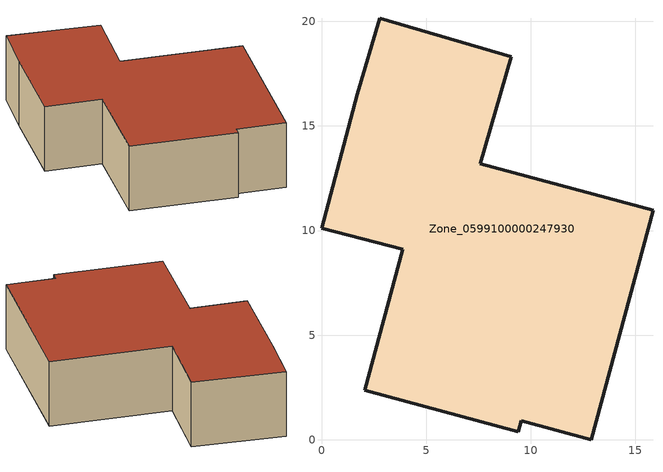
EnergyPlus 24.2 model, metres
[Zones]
Zone_0599100000247930
 floor ground (C_G): 15.85,10.96 12.89,0 9.54,0.9 9.4,0.38 2.07,2.36 3.88,9.11 0,10.12 1.72,16.52 2.78,20.15 9.08,18.31 7.59,13.19 z0
 wall outside (C_F): 9.08,18.31 2.78,20.15 1.72,16.52 0,10.12 3.88,9.11 2.07,2.36 9.4,0.38 9.54,0.9 12.89,0 15.85,10.96 7.59,13.19 9.08,18.31 z0:4.92
 roof outside (C_R): 15.85,10.96 7.59,13.19 9.08,18.31 2.78,20.15 1.72,16.52 0,10.12 3.88,9.11 2.07,2.36 9.4,0.38 9.54,0.9 12.89,0 z4.92
[BUILDING]
Pand.0599100000247930: North Axis=0; Terrain=City; Loads Convergence Tolerance Value=0.04; Temperature Convergence Tolerance Value=0.4; Solar Distribution=FullExterior; Maximum Number of Warmup Days=25; Minimum Number of Warmup Days=1
[Site:Location]
Rotterdam.The.Hague.AP_ZH_NLD Design_Conditions: Latitude=51.96; Longitude=4.45; Time Zone=1; Elevation=-4.5
[SITE:GROUNDTEMPERATURE:BUILDINGSURFACE]
18, 18, 18, 18, 18, 18, 18, 18, 18, 18, 18, 18
[MATERIAL] Thermal Absorptance=0.9; Solar Absorptance=0.7; Visible Absorptance=0.7
Name | Roughness | Thickness | Conductivity | Density | Specific Heat
G.D.1992-2005 | MediumSmooth | 0.15 | 0.06 | 540 | 1210
F.D.1992-2005 | Rough | 0.3 | 0.12 | 1920 | 840
R.D.1992-2005 | MediumRough | 0.2 | 0.08 | 1500 | 1000
[CONSTRUCTION]
C_G: G.D.1992-2005
C_F: F.D.1992-2005
C_R: R.D.1992-2005
[ZONE]
Zone_0599100000247930: Type=1; Multiplier=1; Ceiling Height=Autocalculate; Volume=Autocalculate; Floor Area=autocalculate; Part of Total Floor Area=Yes
[ZONEINFILTRATION:DESIGNFLOWRATE]
Infil_Zone_0599100000247930: Zone or ZoneList or Space or SpaceList=Zone_0599100000247930; Schedule=AlwaysOn; Design Flow Rate Calculation Method=Flow/Area; Flow Rate per Floor Area=0.0021; Constant Term Coefficient=1; Temperature Term Coefficient=0; Velocity Term Coefficient=0; Velocity Squared Term Coefficient=0
[HVACTEMPLATE:ZONE:IDEALLOADSAIRSYSTEM]
Zone_0599100000247930: Maximum Heating Supply Air Temperature=50; Minimum Cooling Supply Air Temperature=13; Maximum Heating Supply Air Humidity Ratio=0.0156; Minimum Cooling Supply Air Humidity Ratio=0.0077; Heating Limit=NoLimit; Cooling Limit=NoLimit; Dehumidification Control Type=ConstantSensibleHeatRatio; Cooling Sensible Heat Ratio=0.7; Dehumidification Setpoint=60; Humidification Control Type=None; Humidification Setpoint=30; Outdoor Air Method=None; Outdoor Air Flow Rate per Person=0.00944; Outdoor Air Flow Rate per Zone Floor Area=0; Outdoor Air Flow Rate per Zone=0; Demand Controlled Ventilation Type=None; Outdoor Air Economizer Type=NoEconomizer; Heat Recovery Type=None; Sensible Heat Recovery Effectiveness=0.7; Latent Heat Recovery Effectiveness=0.65
[ZONECONTROL:THERMOSTAT]
ThermostatControl_Zone_0599100000247930: Zone or ZoneList=Zone_0599100000247930; Control Type Schedule=DualSetpointControlType; Control 1=Thermostat_Zone_0599100000247930; Temperature Difference Between Cutout And Setpoint=0
[THERMOSTATSETPOINT:DUALSETPOINT]
Thermostat_Zone_0599100000247930: Heating Setpoint Temperature Schedule=HeatingSetpoint_Zone_0599100000247930; Cooling Setpoint Temperature Schedule=CoolingSetpoint_Zone_0599100000247930
[SCHEDULE:COMPACT]
HeatingSetpoint_Zone_0599100000247930: Through: 12/31, For: AllDays, Until: 24:00, 21
CoolingSetpoint_Zone_0599100000247930: Through: 12/31, For: AllDays, Until: 24:00, 24
DualSetpointControlType: Through: 12/31, For: AllDays, Until: 24:00, 4
AlwaysOn: Through: 12/31, For: AllDays, Until: 24:00, 1
